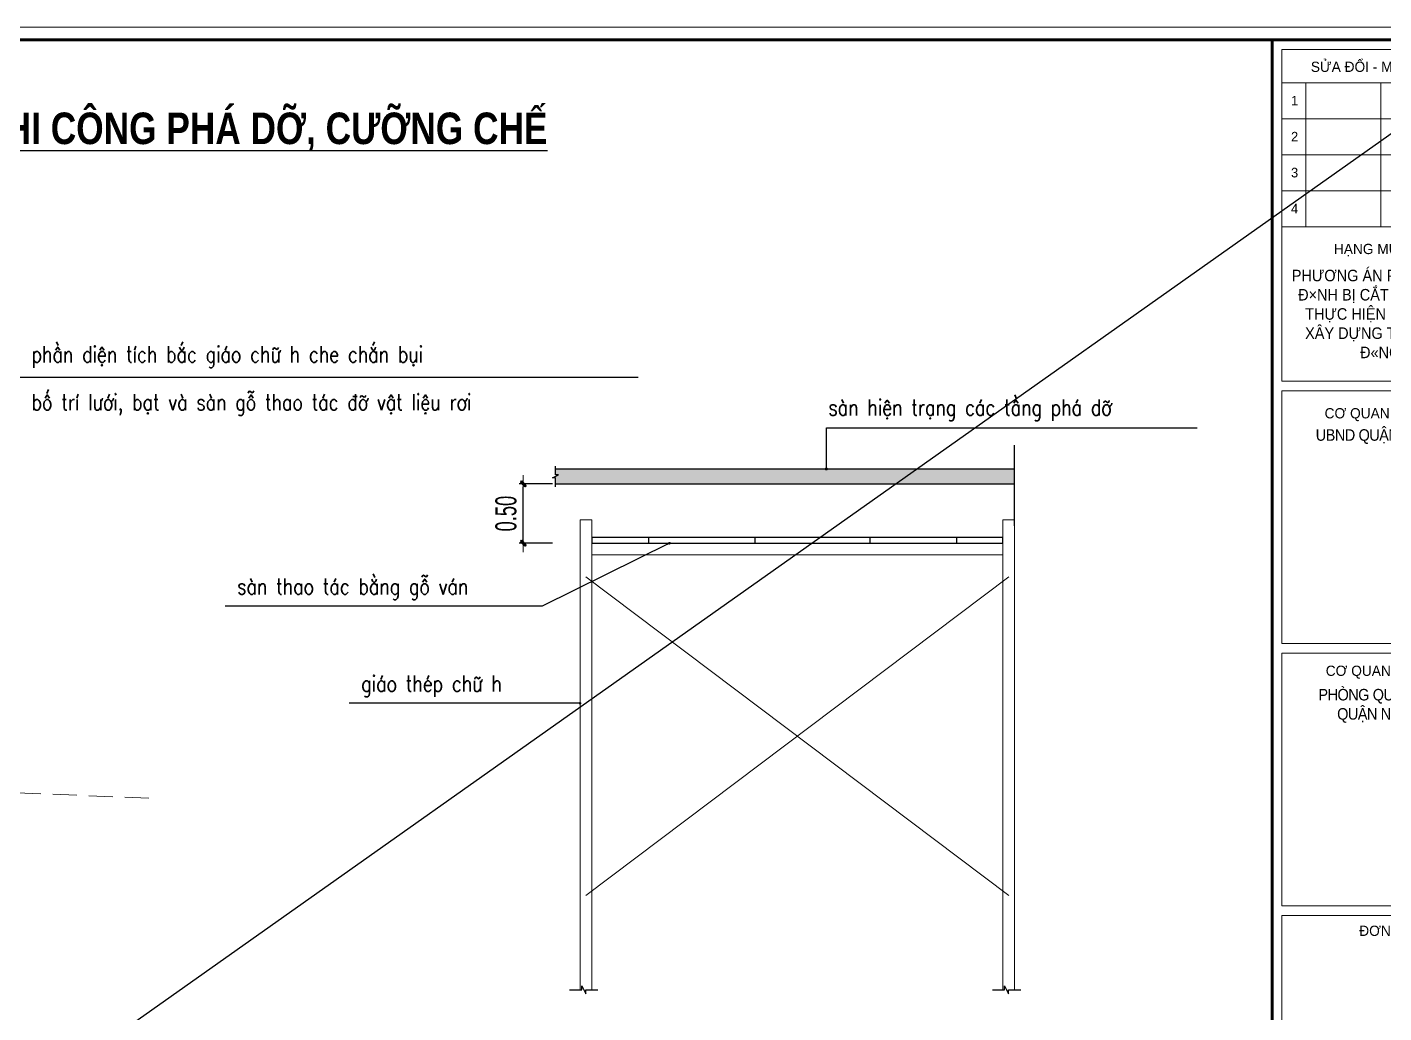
# Model space of a CAD drawing. Header units: millimetres. Extents: x 480521 to 6014615, y -961280 to 187869.
# Drawn here: x 742022 to 754729, y 104351 to 113584 of the extents above; entities that cross this region are included whole.
import ezdxf
from ezdxf.enums import TextEntityAlignment as Align

# ---------------------------------------------------------------- set-up
doc = ezdxf.new("R2010")
doc.units = ezdxf.units.MM
doc.header["$LTSCALE"] = 600
doc.header["$MEASUREMENT"] = 0
doc.linetypes.add('HIDDEN', pattern=[0.375, 0.25, -0.125])
doc.layers.get('0').update_dxf_attribs({"lineweight": 0})
doc.layers.get('Defpoints').update_dxf_attribs({"lineweight": 0})
for name, color, linetype in [('01', 8, 'Continuous'), ('CHU', 1, 'Continuous'), ('TEXT', 30, 'Continuous')]:
    doc.layers.add(name, color=color, linetype=linetype)
for name, color, linetype, lineweight in [('08. Net Text', 3, 'Continuous', 13), ('dim', 144, 'Continuous', 13), ('Hatch', 250, 'Continuous', 0), ('Khungten_LCDI', 7, 'Continuous', 25), ('LC Dim', 8, 'Continuous', 18), ('LC Net khuat', 4, 'HIDDEN', 13), ('LC Net thay', 7, 'Continuous', 25), ('LC Text1', 3, 'Continuous', 20), ('LC Text2', 7, 'Continuous', 25), ('Net Thay 1', 2, 'Continuous', 20)]:
    doc.layers.add(name, color=color, linetype=linetype, lineweight=lineweight)
doc.layers.add('KCS_Plotter', color=11, linetype='Continuous', plot=False)
doc.styles.add('HOATBIF', font='hoatbif.shx', dxfattribs={"width": 0.65})
doc.styles.add('Khungten', font='VHAVAN.TTF', dxfattribs={"width": 0.9, "height": 5000})
doc.styles.add('LC 1', font='VHAVANB.TTF')
doc.styles.add('LC 3', font='vnsimli.shx', dxfattribs={"width": 0.75})
doc.styles.add('LC3', font='VHARIALB.TTF', dxfattribs={"width": 0.8})
doc.styles.add('Text Khung Ten', font='VHAVAN.TTF')
doc.styles.add('Title', font='VHBLACK.TTF')
doc.dimstyles.new('1-100 (1-60)', dxfattribs={"dimscale": 79, "dimtxt": 2.5, "dimasz": 0.35, "dimexe": 0.5, "dimexo": 0, "dimgap": 0.8, "dimtad": 1, "dimdec": 0, "dimzin": 0, "dimdsep": 46, "dimtxsty": 'HOATBIF', "dimblk1": 'DOT', "dimblk2": 'DOT', "dimsah": 1, "dimcen": -1, "dimdle": 1, "dimclrd": 256, "dimclre": 256, "dimclrt": 4, "dimadec": 3, "dimazin": 2, "dimtfac": 0.333333, "dimtdec": 0, "dimtix": 1, "dimtmove": 2, "dimatfit": 3, "dimldrblk": 'DOT', "dimfxl": 1, "dimtvp": 0.833333, "dimtolj": 1, "dimtzin": 0, "dimarcsym": 0})
doc.dimstyles.new('1-70', dxfattribs={"dimscale": 70, "dimtxt": 2.5, "dimasz": 0.35, "dimexe": 0.5, "dimexo": 0, "dimgap": 0.8, "dimtad": 1, "dimdec": 0, "dimzin": 0, "dimdsep": 46, "dimtxsty": 'HOATBIF', "dimblk1": 'DOT', "dimblk2": 'DOT', "dimsah": 1, "dimcen": -1, "dimdle": 1, "dimclrd": 256, "dimclre": 256, "dimclrt": 4, "dimadec": 3, "dimazin": 2, "dimtfac": 0.333333, "dimtdec": 0, "dimtix": 1, "dimtmove": 2, "dimatfit": 3, "dimldrblk": 'DOT', "dimfxl": 1, "dimtvp": 0.833333, "dimtolj": 1, "dimtzin": 0, "dimarcsym": 0})

# ---------------------------------------------------------------- blocks, each defined once
blk = doc.blocks.new('lcdi fix')
at = {"layer": 'Defpoints', "lineweight": 0}
blk.add_lwpolyline([(-1200, -14850), (-1200, 14850), (40800, 14850), (40800, -14850)], close=True, dxfattribs=at)
at = {"layer": 'Khungten_LCDI', "color": 5, "lineweight": 60}
blk.add_line((36600, 14650), (36600, -14650), dxfattribs=at)
at = {"layer": 'Khungten_LCDI', "color": 9, "lineweight": 15}
for p, q in [((36750, 13981), (40450, 13981)), ((37123, 13981), (37123, 11735)), ((38293, 13981), (38293, 11735)), ((36750, 13420), (40450, 13420)), ((36750, 12858), (40450, 12858)), ((36750, 12297), (40450, 12297)), ((36750, 11735), (40450, 11735))]:
    blk.add_line(p, q, dxfattribs=at)
at = {"layer": 'Khungten_LCDI', "color": 5, "lineweight": 60}
blk.add_lwpolyline([(0, -14650), (0, 14650), (40600, 14650), (40600, -14650)], close=True, dxfattribs=at)
at = {"layer": 'Khungten_LCDI', "color": 9, "lineweight": 15}
for points in [[(36750, 9321), (40450, 9321), (40450, 14500), (36750, 14500)], [(36750, 5226), (40450, 5226), (40450, 9171), (36750, 9171)], [(36750, 1131), (40450, 1131), (40450, 5076), (36750, 5076)], [(36750, -3222), (40450, -3222), (40450, 981), (36750, 981)]]:
    blk.add_lwpolyline(points, close=True, dxfattribs=at)
at = {"color": 7, "style": 'Khungten'}
for s, p in [('söa ®æi - modifications', (38600, 14151)), ('h¹ng môc b¶n vÏ', (38566, 11307)), ('c¬ quan phª duyÖt', (38566, 8742)), ('c¬ quan thÈm ®Þnh', (38566, 4722)), ('®¬n vÞ lËp', (38566, 663))]:
    blk.add_text(s, height=160, dxfattribs=at).set_placement(p, align=Align.CENTER)
at = {"color": 4, "char_height": 180, "width": 3443.58, "attachment_point": 5, "style": 'Khungten'}
for s, insert in [('{\\f.VnArialH|b0|i0|c0|p34;PH\\fArial|b0|i0|c0|p34;ƯƠ\\f.VnArialH|b0|i0|c0|p34;NG \\fArial|b0|i0|c0|p34;Á\\f.VnArialH|b0|i0|c0|p34;N PH\\fArial|b0|i0|c0|p34;Á \\f.VnArialH|b0|i0|c0|p34;D\\fArial|b0|i0|c0|p34;Ỡ \\f.VnArialH|b0|i0|c0|p34;2 H\\fArial|b0|i0|c0|p34;Ộ \\f.VnArialH|b0|i0|c0|p34;GIA \\fArial|b0|i0|c0|p34;Đ\\f.VnArialH|b0|i0|c0|p34;×NH B\\fArial|b0|i0|c0|p34;Ị \\f.VnArialH|b0|i0|c0|p34;C\\fArial|b0|i0|c0|p34;Ắ\\f.VnArialH|b0|i0|c0|p34;T XÐN M\\fArial|b0|i0|c0|p34;Ộ\\f.VnArialH|b0|i0|c0|p34;T PH\\fArial|b0|i0|c0|p34;Ầ\\f.VnArialH|b0|i0|c0|p34;N TH\\fArial|b0|i0|c0|p34;Ự\\f.VnArialH|b0|i0|c0|p34;C HI\\fArial|b0|i0|c0|p34;Ệ\\f.VnArialH|b0|i0|c0|p34;N D\\fArial|b0|i0|c0|p34;Ự Á\\f.VnArialH|b0|i0|c0|p34;N \\fArial|b0|i0|c0|p34;ĐẦ\\f.VnArialH|b0|i0|c0|p34;U T\\fArial|b0|i0|c0|p34;Ư \\f.VnArialH|b0|i0|c0|p34;X\\fArial|b0|i0|c0|p34;Â\\f.VnArialH|b0|i0|c0|p34;Y D\\fArial|b0|i0|c0|p34;Ự\\f.VnArialH|b0|i0|c0|p34;NG TUY\\fArial|b0|i0|c0|p34;Ế\\f.VnArialH|b0|i0|c0|p34;N \\fArial|b0|i0|c0|p34;ĐƯỜ\\f.VnArialH|b0|i0|c0|p34;NG \\fArial|b0|i0|c0|p34;Đ\\f.VnArialH|b0|i0|c0|p34;«NG KHª 2}', (38609, 10371)), ('{\\f.VnArialH|b0|i0|c0|p34;\\T0.95;ubnd quËn ng« quyÒn}', (38609, 8458)), ('{\\f.VnArialH|b0|i0|c0|p34;\\T0.95;phßng qu¶n lý ®« thÞ \\PquËn ng« quyÒn}', (38609, 4254))]:
    blk.add_mtext(s, dxfattribs=dict(at, insert=insert))
at = {"color": 7, "style": 'Khungten', "width": 0.8}
for tag, p in [('REVISION', (39499, -10746)), ('NGAYHT', (39546, -11609))]:
    blk.add_attdef(tag, text='', height=200, dxfattribs=at).set_placement(p, align=Align.CENTER)
at = {"layer": '08. Net Text', "color": 7, "style": 'Text Khung Ten'}
blk.add_text('1', height=150, dxfattribs=at).set_placement((36892, 13627))
at = {"layer": '08. Net Text', "color": 7, "ltscale": 2, "style": 'Text Khung Ten'}
for s, p in [('2', (36892, 13065)), ('3', (36892, 12504)), ('4', (36892, 11942))]:
    blk.add_text(s, height=150, dxfattribs=at).set_placement(p)
at = {"layer": 'LC Text1', "color": 3, "style": 'LC 1', "width": 1.834006}
for tag, p, p2 in [('TENBANVE1', (36913, -8886), (40339, -8886)), ('TENBANVE2', (36913, -9562), (40339, -9562))]:
    blk.add_attdef(tag, text='', height=250, dxfattribs=at).set_placement(p, p2, align=Align.FIT)
at = {"layer": 'LC Text1', "style": 'Title', "width": 0.7}
blk.add_attdef('SOBANVE', text='', height=250, dxfattribs=at).set_placement((39562, -13896), align=Align.CENTER)
blk = doc.blocks.new('TIEUDE1')
at = {"layer": 'LC Text2', "color": 7, "style": 'LC 1'}
blk.add_attdef('TIªU§Ò', text='', height=5, dxfattribs=at).set_placement((0, 0), align=Align.BOTTOM_CENTER)
blk.add_attdef('TL', text='', height=3, dxfattribs=at).set_placement((0, -2), align=Align.TOP_CENTER)
blk = doc.blocks.new('DOT')
at = {"layer": 'dim'}
for p, q in [((-1, -1), (1, 1)), ((-3, 0), (3, 0))]:
    blk.add_line(p, q, dxfattribs=at)
blk.add_lwpolyline([(0.5, 1), (-1, -0.5), (-0.5, -1), (1, 0.5)], close=True, dxfattribs=at)
blk = doc.blocks.new('*D97')
at = {"layer": 'Defpoints', "color": 0, "transparency": 16777216}
for p in [(746669, 109305), (746942, 109305), (746942, 108749)]:
    blk.add_point(p, dxfattribs=at)
at = {"layer": 'LC Dim', "lineweight": -2, "transparency": 16777216}
for p, q in [((746942, 109305), (746629, 109305)), ((746669, 108777), (746669, 109277)), ((746942, 108749), (746629, 108749))]:
    blk.add_line(p, q, dxfattribs=at)
at = {"layer": 'LC Dim', "lineweight": -2, "transparency": 16777216, "xscale": 27.65, "yscale": 27.65, "zscale": 27.65}
for p, rotation in [((746669, 109305), 90), ((746669, 108749), 270)]:
    blk.add_blockref('DOT', p, dxfattribs=dict(at, rotation=rotation))
at = {"layer": 'LC Dim', "color": 4, "transparency": 16777216, "insert": (746507, 109027), "char_height": 197.5, "attachment_point": 5, "rotation": 90, "style": 'HOATBIF'}
blk.add_mtext('\\A1;0.50', dxfattribs=at)
blk = doc.blocks.new('_Dot')
at = {"color": 0, "linetype": 'ByBlock', "lineweight": -2}
blk.add_line((-0.5, 0), (-1, 0), dxfattribs=at)
at = {"color": 0, "linetype": 'ByBlock', "const_width": 0.5}
blk.add_lwpolyline([(-0.25, 0, 1), (0.25, 0, 1)], format="xyb", close=True, dxfattribs=at)

msp = doc.modelspace()

# ---------------------------------------------------------------- hatches: boundary and pattern name
at = {"layer": 'Hatch'}
h = msp.add_hatch(dxfattribs=at)
h.set_pattern_fill('BTCT', color=256, scale=25, style=0)
h.set_pattern_definition([(50, (-38696.22, -55233.36), (179.315046, -15.688034), [18.75, -206.25]), (355, (-38696.22, -55233.36), (-34.687833, 188.048033), [15, -165]), (100.4514, (-38681.28, -55234.67), (144.627345, 172.359886), [15.935047, -175.28553]), (46.1842, (-38696.22, -55183.36), (266.81026, -41.379754), [28.125, -309.375]), (96.6356, (-38674, -55186.8), (233.66568, 243.52947), [23.90257, -262.92825]), (351.1842, (-38696.22, -55183.36), (233.66549, 243.52965), [22.5, -247.5]), (21, (-38671.22, -55195.86), (149.226763, -100.654723), [18.75, -206.25]), (326, (-38671.22, -55195.86), (60.828833, 181.28751), [15, -165]), (71.4514, (-38658.79, -55204.25), (210.055657, 80.632624), [15.935047, -175.28553]), (37.5, (-38696.224, -55233.36), (3.039964, 83.2234635), [0, -163, 0, -167.5, 0, -165.625]), (7.5, (-38696.22, -55233.36), (65.767384, 98.602928), [0, -95.5, 0, -159.25, 0, -63.125]), (327.5, (-38751.974, -55233.36), (133.455609, -5.638718), [0, -62.5, 0, -195, 0, -258.75]), (317.5, (-38776.97, -55233.36), (145.796542, 25.026246), [0, -81.25, 0, -129.5, 0, -183.75]), (45, (-38696.22, -55233.36), (-66.291261, 66.291261), []), (45, (-38652.03, -55233.36), (-66.291261, 66.291261), [])])
h.paths.add_polyline_path([(751270.869, 109304.996), (751270.869, 109444.8), (746969.755, 109444.8), (746969.755, 109388.878), (746997.716, 109388.878), (746941.794, 109360.917), (746969.755, 109360.917), (746969.755, 109304.996)])

# ---------------------------------------------------------------- linework, layer by layer
at = {"layer": '01'}
msp.add_line((751270.869, 108913.545), (751270.869, 109667.396), dxfattribs=at)
for points in [[(746969.755, 109277.035), (746969.755, 109360.917), (746941.794, 109360.917), (746997.716, 109388.878), (746969.755, 109388.878), (746969.755, 109472.76)], [(747102.344, 104565.479), (747216.196, 104565.479), (747216.196, 104603.43), (747254.146, 104527.528), (747254.146, 104565.479), (747367.998, 104565.479)], [(751062.344, 104565.479), (751176.196, 104565.479), (751176.196, 104603.43), (751214.146, 104527.528), (751214.146, 104565.479), (751327.998, 104565.479)]]:
    msp.add_lwpolyline(points, dxfattribs=at)
at = {"layer": 'CHU'}
msp.add_line((746969.755, 109304.996), (751270.869, 109304.996), dxfattribs=at)
at = {"layer": 'KCS_Plotter'}
msp.add_line((731004.637, 95763.59), (756204.637, 113583.591), dxfattribs=at)
at = {"layer": 'LC Net khuat', "color": 1, "lineweight": 13, "ltscale": 1.5, "flags": 128}
msp.add_lwpolyline([(743162.285, 106360.659), (734325.669, 106733.859)], dxfattribs=at)
at = {"layer": 'Net Thay 1'}
for p, q in [((747255.869, 108435.643), (751215.869, 105450.224)), ((751215.869, 108435.643), (747255.869, 105450.224))]:
    msp.add_line(p, q, dxfattribs=at)
for points in [[(747310.869, 104565.479), (747310.869, 108969.466), (747200.869, 108969.466), (747200.869, 104565.479)], [(751270.869, 104565.479), (751270.869, 108969.466), (751160.869, 108969.466), (751160.869, 104565.479)]]:
    msp.add_lwpolyline(points, dxfattribs=at)
msp.add_lwpolyline([(747310.869, 108639.466), (751160.869, 108639.466), (751160.869, 108749.466), (747310.869, 108749.466)], close=True, dxfattribs=at)
at = {"layer": 'TEXT'}
for p, q in [((746969.755, 109444.8), (751270.869, 109444.8)), ((747844.669, 108749.466), (747844.669, 108804.466)), ((748841.802, 108749.466), (748841.802, 108804.466)), ((749916.297, 108749.466), (749916.297, 108804.466)), ((750729.511, 108749.466), (750729.511, 108804.466))]:
    msp.add_line(p, q, dxfattribs=at)
msp.add_lwpolyline([(747310.869, 108749.466), (751160.869, 108749.466), (751160.869, 108804.466), (747310.869, 108804.466)], close=True, dxfattribs=at)

# ---------------------------------------------------------------- block references
at = {"layer": 'LC Net thay', "xscale": 0.6000000155618168, "yscale": 0.6000000155618168, "zscale": 0.6000000155618168}
msp.add_blockref('lcdi fix', (731724.637, 104673.591), dxfattribs=at)
at = {"layer": 'LC Text2'}
ref = msp.add_blockref('TIEUDE1', (741790.528, 112399.277), dxfattribs=dict(at, xscale=60.00000000003865, yscale=60.00000000003865, zscale=60.00000000003865))
ref.add_attrib('TIªU§Ò', '%%UmÆt b»ng bè trÝ giµn gi¸o thi c«ng ph¸ dì, c\xadìng chÕ', dxfattribs={"color": 7, "height": 295.46488, "style": 'LC3', "width": 0.8}).set_placement((741790.528, 112399.277), align=Align.BOTTOM_CENTER)

# ---------------------------------------------------------------- texts
at = {"layer": 'LC Text1', "color": 3, "style": 'LC 3', "width": 0.8}
for s, p in [('phÇn diÖn tÝch b¾c gi¸o ch÷ h che ch¾n bôi', (742063.943, 110443.823)), ('bè trÝ l\xadíi, b¹t vµ sµn gç thao t¸c ®ì vËt liÖu r¬i', (742063.943, 109995.114)), ('sµn hiÖn tr¹ng c¸c tÇng ph¸ dì', (749526.776, 109945.749)), ('sµn thao t¸c b»ng gç v¸n', (743988.785, 108270.268)), ('gi¸o thÐp ch÷ h', (745151.743, 107359.315))]:
    msp.add_text(s, height=150, dxfattribs=at).set_placement(p)

# ---------------------------------------------------------------- dimensions: what is measured, and where the dimension line sits
at = {"layer": 'LC Dim'}
dim = msp.add_linear_dim(base=(746668.568, 109304.996), p1=(746941.794, 108749.466), p2=(746941.794, 109304.996), angle=90, text='0.50', dimstyle='1-100 (1-60)', override={"dimdec": 2, "dimlfac": 0.001}, dxfattribs=at)
dim.commit()
dim.dimension.update_dxf_attribs({"geometry": '*D97', "text_midpoint": (746506.618, 109027.231)})

# ---------------------------------------------------------------- leaders
at = {"layer": '01'}
for points in [[(748038.934, 108749.466), (746846.032, 108161.51), (743876.077, 108161.51)], [(747200.869, 107250.557), (745039.035, 107250.557)]]:
    msp.add_leader(points, dimstyle='1-70', override={"dimgap": 0.8, "dimtad": 0}, dxfattribs=at)
at = {"layer": 'LC Dim'}
for points, override in [([(739496.534, 109120.249), (741950.439, 110304.434), (747745.643, 110304.434)], {"dimasz": 4, "dimdec": 2, "dimlfac": 0.001}), ([(739997.947, 107050.072), (741950.439, 110304.434), (747745.643, 110304.434)], {"dimasz": 4, "dimdec": 2, "dimlfac": 0.001}), ([(749507.557, 109444.8), (749507.557, 109831.895), (752981.914, 109831.895)], {"dimdec": 2, "dimlfac": 0.001})]:
    msp.add_leader(points, dimstyle='1-100 (1-60)', override=override, dxfattribs=at)

doc.saveas('drawing.dxf')
